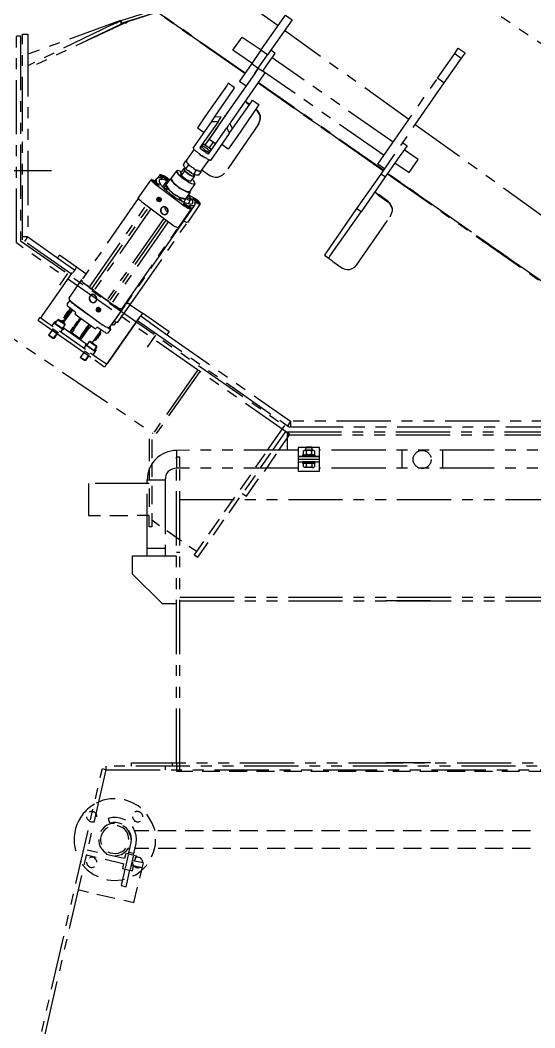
# Model space of a CAD drawing. Header units: inches. Extents: x 0 to 1408, y 0 to 1088.
# Drawn here: x 793.5 to 825.1, y 834.5 to 896.3 of the extents above; entities that cross this region are included whole.
import ezdxf

# ---------------------------------------------------------------- set-up
doc = ezdxf.new("R2010")
doc.units = ezdxf.units.IN
doc.header["$LTSCALE"] = 32
doc.header["$MEASUREMENT"] = 0
doc.linetypes.add('PHANTOM2', pattern=[1.25, 0.625, -0.125, 0.125, -0.125, 0.125, -0.125])
doc.layers.add('Layout-AM_11', color=92, linetype='PHANTOM2', lineweight=25)

# ---------------------------------------------------------------- blocks, each defined once
blk = doc.blocks.new('A$Cdb8327fd')
at = {"layer": 'Layout-AM_11', "ltscale": 0.25}
for points in [[(43.05, 96.665), (43.248, 96.962), (43.842, 97.854), (42.95, 98.713), (6.028, 123.548), (5.863, 123.647), (5.698, 123.68), (5.5, 123.68), (5.301, 123.614), (5.17, 123.515), (5.037, 123.35)], [(6.623, 108.488), (-0.742, 113.772)], [(-4.837, 109.644), (-7.777, 108.752), (-7.842, 108.984), (-4.804, 109.942), (-4.705, 109.677)], [(-5.3, 109.512), (-7.314, 108.851), (-4.54, 109.743), (-4.441, 109.743), (3.584, 104.129), (-4.441, 109.743)], [(3.551, 104.096), (-4.54, 109.743)], [(5.037, 106.243), (7.316, 109.479), (7.911, 109.05), (5.665, 105.813), (5.037, 106.243), (4.212, 105.021), (3.089, 103.402), (3.684, 102.973), (1.735, 100.166), (-0.115, 97.524)], [(-7.809, 108.72), (-7.777, 108.752), (-7.875, 108.984), (-16.429, 105.879)], [(-7.479, 108.785), (-16.429, 104.558)], [(-8.635, 108.62), (-16.429, 104.822)], [(-11.013, 107.134), (-7.809, 108.687)], [(-10.385, 107.432), (-7.479, 108.785), (-7.446, 108.785)], [(-7.842, 108.951), (-7.875, 108.951), (-7.908, 108.951), (-7.908, 108.918), (-8.107, 108.818), (-8.272, 108.752), (-8.47, 108.687), (-8.635, 108.587)], [(-7.908, 108.951), (-7.842, 108.72), (-7.842, 108.752)], [(-7.777, 108.72), (-7.744, 108.72), (-7.744, 108.752)], [(-7.777, 108.752), (-7.777, 108.752)], [(-12.4, 85.635), (-16.924, 88.805), (-16.924, 107.002), (-16.924, 107.729), (-16.429, 107.729), (-16.429, 107.002), (-16.429, 89.069), (-16.924, 89.069)], [(18.677, 99.869), (7.217, 108.059)], [(6.689, 69.452), (7.712, 70.872), (-17.486, 88.508), (-17.486, 107.564), (-17.09, 107.564), (-17.09, 88.706), (7.217, 71.698), (5.632, 69.452)], [(4.212, 105.054), (2.462, 106.243), (3.32, 107.465), (5.07, 106.276)], [(4.212, 105.021), (4.806, 104.591), (4.476, 104.096), (4.806, 104.591), (5.665, 105.813)], [(16.398, 96.566), (5.235, 104.327), (5.665, 104.955), (6.359, 105.946), (5.962, 106.243)], [(22.904, 105.946), (23.234, 106.441), (23.862, 106.011), (23.499, 105.516)], [(17.224, 97.788), (6.094, 105.549)], [(4.476, 104.096), (1.041, 99.175), (0.282, 98.053), (0.876, 97.656)], [(4.806, 104.591), (5.434, 104.195), (5.07, 103.666), (2.065, 99.34), (1.9, 99.109), (1.966, 98.977), (2.032, 98.845), (2.098, 98.713), (2.131, 98.581), (2.395, 98.977), (4.179, 101.487), (4.278, 101.652), (4.873, 101.223), (4.773, 101.091), (2.792, 98.217), (2.032, 97.128), (1.438, 97.557)], [(2.131, 98.581), (0.414, 96.104), (0.381, 96.104), (0.348, 96.137), (0.282, 96.137), (0.249, 96.17), (0.183, 96.203), (0.117, 96.236), (0.051, 96.269), (0.018, 96.302), (-0.048, 96.335), (-0.082, 96.335), (-0.148, 96.368), (-0.181, 96.401), (-0.246, 96.434), (-0.279, 96.467), (-0.379, 96.533), (-0.478, 96.566), (-0.544, 96.632), (-0.643, 96.698), (-0.676, 96.731), (-0.709, 96.764), (-0.742, 96.797), (-0.808, 96.831), (-0.841, 96.863), (-0.907, 96.929), (-0.94, 96.962), (-0.973, 96.995), (-1.039, 97.062), (-1.105, 97.095), (-1.138, 97.128), (-1.138, 97.161), (-1.171, 97.194), (-1.204, 97.227), (0.513, 99.703), (0.777, 100.1), (2.527, 102.643), (2.626, 102.775), (2.032, 103.204), (1.933, 103.039), (-0.048, 100.199), (-0.808, 99.109), (-0.181, 98.68)], [(16.299, 95.146), (4.773, 103.238)], [(16.332, 95.212), (4.806, 103.271), (16.332, 95.179)], [(21.914, 103.238), (16.993, 96.17), (16.101, 94.849), (13.855, 91.679), (11.015, 87.55), (10.916, 87.385), (11.312, 87.121), (11.312, 87.088), (11.345, 87.088), (11.378, 87.055), (11.378, 87.022), (11.411, 87.022), (11.444, 86.989), (11.477, 86.956), (11.51, 86.923), (11.544, 86.923), (11.577, 86.89), (11.61, 86.857), (11.675, 86.791), (12.501, 86.229), (12.732, 86.13), (12.997, 86.064), (13.227, 86.064), (13.459, 86.163), (13.69, 86.295), (13.855, 86.46), (16.96, 90.919), (16.993, 90.985), (17.092, 91.216), (17.157, 91.48), (17.157, 91.712), (17.059, 91.943), (16.926, 92.174), (16.762, 92.339), (15.936, 92.933), (15.903, 92.868), (16.729, 92.306), (16.893, 92.141), (17.026, 91.91), (17.124, 91.679), (17.124, 91.447), (17.059, 91.183), (16.96, 90.952)], [(16.431, 95.345), (15.804, 95.773), (16.101, 96.17), (21.319, 103.666)], [(3.584, 101.52), (3.617, 101.487), (3.684, 101.454), (3.717, 101.421), (3.782, 101.355)], [(3.617, 101.586), (3.717, 101.487), (3.815, 101.421)], [(4.014, 101.289), (3.815, 101.421), (3.782, 101.355), (3.981, 101.223)], [(1.735, 100.166), (1.735, 100.199)], [(4.806, 99.439), (4.906, 99.671), (4.971, 99.935), (4.971, 100.166), (4.873, 100.397), (4.74, 100.628), (4.575, 100.794)], [(4.839, 99.472), (4.939, 99.703), (5.004, 99.968), (5.004, 100.199), (4.906, 100.43), (4.773, 100.661), (4.608, 100.826)], [(1.107, 99.671), (-0.577, 97.293), (-0.544, 97.227), (0.183, 96.698), (0.249, 96.731), (1.9, 99.109)], [(0.513, 99.703), (0.943, 99.703), (1.107, 99.671), (1.305, 99.968), (1.305, 100.001), (1.338, 100.001), (1.338, 100.034), (1.371, 100.1), (0.81, 100.133)], [(1.338, 100.034), (1.305, 99.968)], [(4.873, 99.472), (4.839, 99.439), (1.735, 94.948)], [(2.131, 99.472), (2.131, 99.439), (2.098, 99.406)], [(2.429, 99.01), (2.197, 99.539)], [(19.271, 99.406), (35.388, 87.847), (36.412, 87.154), (36.478, 87.253), (36.577, 87.385)], [(-0.279, 97.623), (-0.412, 97.425), (-0.445, 97.425), (-0.445, 97.392), (-0.544, 97.227)], [(-0.412, 97.392), (-0.379, 97.326), (-0.312, 97.26), (-0.214, 97.161), (-0.115, 97.095), (0.018, 96.995), (0.117, 96.929), (0.216, 96.896), (0.282, 96.896), (0.315, 96.896), (0.315, 96.929), (0.282, 96.995), (0.216, 97.062), (0.117, 97.161), (0.018, 97.227), (-0.115, 97.326), (-0.214, 97.392), (-0.312, 97.425), (-0.379, 97.425)], [(0.513, 97.128), (0.447, 97.128), (-0.279, 97.623), (-0.279, 97.689)], [(0.282, 97.227), (0.678, 97.788)], [(18.082, 97.755), (18.512, 97.458), (17.785, 96.434), (16.497, 94.585), (16.101, 94.849)], [(-1.105, 97.128), (-1.799, 96.137), (-1.799, 95.972), (-1.766, 95.939), (-1.766, 95.906), (-1.733, 95.873), (-1.7, 95.84), (-1.667, 95.806), (-1.667, 95.773), (-1.634, 95.773), (-1.601, 95.708), (-1.534, 95.675), (-1.501, 95.609), (-1.436, 95.576), (-1.37, 95.542), (-1.303, 95.476), (-1.237, 95.443), (-1.204, 95.41), (-1.138, 95.345), (-1.072, 95.311), (-1.006, 95.278), (-0.94, 95.245), (-0.874, 95.212), (-0.808, 95.179), (-0.775, 95.179), (-0.742, 95.146), (-0.643, 95.146), (-0.61, 95.113), (-0.478, 95.113), (-0.478, 95.146), (-0.445, 95.146), (-0.412, 95.179), (0.282, 96.17)], [(-0.676, 96.731), (-0.676, 96.764)], [(-0.643, 96.731), (-0.544, 96.632), (-0.445, 96.566), (-0.346, 96.5), (-0.246, 96.434), (-0.246, 96.467)], [(0.183, 96.698), (0.315, 96.896)], [(0.315, 96.929), (0.447, 97.128)], [(17.389, 95.873), (18.71, 94.981), (19.536, 96.203), (18.248, 97.095)], [(-1.865, 95.311), (-1.865, 95.345), (-1.898, 95.377), (-1.931, 95.41), (-1.964, 95.443), (-1.997, 95.509), (-2.03, 95.542), (-2.03, 95.576), (-2.063, 95.609), (-2.063, 95.642), (-2.096, 95.675), (-2.096, 95.708), (-1.865, 96.071), (-1.799, 96.071)], [(-1.799, 95.972), (-1.832, 96.038), (-1.865, 96.071)], [(-1.337, 94.254), (-1.072, 94.618), (-1.072, 94.651), (-1.138, 94.816), (-1.204, 94.849), (-1.27, 94.882), (-1.303, 94.915), (-1.337, 94.948), (-1.403, 94.981), (-1.436, 94.981), (-1.534, 95.047), (-1.601, 95.113), (-1.634, 95.146), (-1.7, 95.179), (-1.733, 95.212), (-1.766, 95.245), (-1.799, 95.278), (-1.865, 95.311), (-1.634, 95.675), (-1.634, 95.74), (-1.667, 95.773), (-1.667, 95.806)], [(-1.37, 95.509), (-1.403, 95.542), (-1.469, 95.576), (-1.501, 95.609), (-1.534, 95.609), (-1.568, 95.642), (-1.634, 95.675)], [(-14.231, 95.146), (-72.831, 95.146)], [(-4.573, 94.188), (-4.54, 94.188), (-4.573, 94.32), (-4.573, 94.42), (-4.507, 94.486), (-4.408, 94.519), (-4.242, 94.519), (-4.045, 94.486), (-4.242, 94.783), (-4.276, 94.783), (-4.441, 94.519)], [(-4.242, 94.783), (-4.209, 94.816), (-4.177, 94.816), (-4.111, 94.783), (-4.012, 94.75), (-3.912, 94.717), (-3.814, 94.651), (-3.714, 94.552)], [(-4.078, 94.684), (-4.111, 94.684), (-4.045, 94.717)], [(-2.723, 95.146), (-3.219, 94.486)], [(-2.625, 95.179), (-2.658, 95.179), (-2.691, 95.146), (-2.723, 95.08), (-2.658, 94.948), (-2.559, 94.816), (-2.393, 94.684), (-2.195, 94.519), (-1.997, 94.354), (-1.766, 94.221), (-1.568, 94.089), (-1.37, 93.99), (-1.204, 93.957), (-1.072, 93.924), (-1.039, 93.957), (-1.006, 94.023), (-1.006, 94.056)], [(-2.228, 95.047), (-2.426, 95.113), (-2.559, 95.146), (-2.658, 95.146), (-2.691, 95.08), (-2.658, 94.981), (-2.559, 94.849), (-2.393, 94.684), (-2.228, 94.519), (-1.997, 94.354), (-1.766, 94.221), (-1.534, 94.089), (-1.337, 93.99), (-1.204, 93.957), (-1.072, 93.957), (-1.039, 94.023), (-1.072, 94.089), (-1.138, 94.221), (-1.27, 94.354)], [(-2.228, 94.75), (-1.964, 95.146), (-2.03, 95.377), (-2.063, 95.377), (-2.327, 94.981), (-2.36, 94.915)], [(-2.36, 94.882), (-2.36, 94.849), (-2.294, 94.75), (-2.228, 94.651), (-2.096, 94.552), (-1.931, 94.453), (-1.799, 94.354), (-1.634, 94.254), (-1.501, 94.221), (-1.436, 94.188), (-1.37, 94.221), (-1.303, 94.254)], [(-2.294, 94.981), (-2.327, 94.948), (-2.327, 94.915), (-2.294, 94.849), (-2.228, 94.75), (-2.327, 94.981)], [(-1.898, 95.345), (-1.997, 95.377), (-2.03, 95.377), (-1.997, 95.377)], [(-2.03, 95.345), (-2.03, 95.345)], [(-1.964, 95.179), (-1.865, 95.08), (-1.733, 94.981), (-1.601, 94.882), (-1.469, 94.783), (-1.337, 94.717), (-1.237, 94.684), (-1.138, 94.651), (-1.105, 94.651)], [(-1.964, 95.113), (-1.865, 95.047), (-1.733, 94.948), (-1.601, 94.849), (-1.469, 94.75), (-1.337, 94.684), (-1.237, 94.651), (-1.138, 94.618), (-1.105, 94.618)], [(-1.865, 95.345), (-1.898, 95.278), (-1.898, 95.311)], [(-1.667, 95.179), (-1.667, 95.212)], [(-1.634, 95.179), (-1.568, 95.146), (-1.501, 95.08), (-1.403, 95.014), (-1.337, 94.981)], [(-1.37, 94.948), (-1.37, 94.981)], [(-1.138, 94.816), (-1.171, 94.783)], [(-0.544, 95.113), (-0.511, 95.113), (-0.478, 95.08), (-0.445, 95.08), (-0.709, 94.75), (-0.94, 94.75), (-1.006, 94.783), (-1.039, 94.783), (-1.105, 94.816), (-1.138, 94.816), (-0.907, 95.179), (-0.94, 95.212), (-0.973, 95.212), (-1.006, 95.245), (-1.039, 95.278), (-1.105, 95.311), (-1.138, 95.377)], [(-0.742, 95.179), (-0.907, 95.179)], [(-0.478, 95.146), (-0.478, 95.113), (-0.445, 95.08)], [(-0.379, 95.212), (0.348, 94.717), (0.579, 94.618), (0.843, 94.552), (1.074, 94.552), (1.305, 94.651), (1.537, 94.783), (1.702, 94.948)], [(16.696, 94.882), (32.614, 83.719), (32.647, 83.752), (16.729, 94.915), (32.68, 83.752), (32.713, 83.752), (32.746, 83.719), (44.338, 75.562)], [(-6.257, 92.636), (-5.068, 94.32), (-5.002, 94.354), (-5.035, 94.354)], [(-5.035, 94.32), (-5.035, 94.254), (-5.002, 94.188), (-4.936, 94.122), (-4.837, 94.056), (-4.738, 93.99)], [(-4.969, 94.354), (-4.573, 94.155)], [(-4.87, 94.221), (-4.936, 94.188), (-4.969, 94.188)], [(-4.507, 93.891), (-4.54, 93.924), (-4.573, 93.957), (-4.639, 94.023), (-4.738, 94.056), (-4.804, 94.089), (-4.837, 94.089)], [(-1.931, 91.843), (-4.771, 93.957)], [(-4.705, 94.221), (-4.573, 94.453)], [(-4.375, 93.858), (-4.375, 93.792)], [(-4.375, 93.792), (-4.375, 93.792)], [(-3.483, 94.155), (-3.747, 94.287), (-3.945, 94.354), (-4.276, 94.354), (-4.342, 94.287), (-4.342, 94.188), (-4.309, 94.056), (-4.209, 93.891), (-4.045, 93.726), (-3.846, 93.495), (-3.615, 93.297), (-3.351, 93.065), (-3.054, 92.868), (-2.756, 92.636), (-2.459, 92.471), (-2.162, 92.339), (-1.898, 92.207), (-1.667, 92.141), (-1.469, 92.108), (-1.337, 92.108), (-1.237, 92.141), (-1.237, 92.372), (-1.337, 92.537), (-1.469, 92.702), (-1.667, 92.9)], [(-4.111, 93.726), (-3.681, 93.528), (-3.681, 93.561)], [(-4.078, 93.693), (-3.681, 93.528), (-3.681, 93.495), (-3.648, 93.495), (-3.648, 93.396), (-3.681, 93.396), (-3.681, 93.363), (-3.846, 93.429)], [(-4.045, 94.486), (-4.012, 94.486), (-4.045, 94.486)], [(-3.582, 94.122), (-3.549, 94.089), (-3.549, 94.122), (-3.615, 94.122), (-3.615, 94.155), (-3.648, 94.155), (-3.648, 94.122), (-3.714, 94.122), (-3.714, 94.089), (-3.747, 94.089), (-3.879, 93.891), (-4.012, 93.693)], [(-3.648, 94.387), (-3.681, 94.42), (-3.714, 94.453), (-3.781, 94.519), (-3.879, 94.552), (-3.945, 94.585), (-3.978, 94.585)], [(-3.285, 94.453), (-3.714, 93.858), (-3.912, 93.627)], [(-3.747, 94.089), (-3.648, 93.957)], [(-3.648, 93.891), (-3.714, 93.858), (-3.714, 93.792), (-3.648, 93.66), (-3.549, 93.528), (-3.384, 93.363), (-3.153, 93.198), (-2.955, 92.999), (-2.691, 92.868), (-2.459, 92.735), (-2.261, 92.636), (-2.096, 92.57), (-1.865, 92.57), (-1.865, 92.636)], [(-3.681, 94.585), (-3.516, 94.486)], [(-3.516, 94.42), (-3.549, 94.453)], [(-3.549, 94.354), (-3.516, 94.287)], [(-3.516, 94.287), (-3.516, 94.287)], [(-3.483, 94.453), (-3.384, 94.32)], [(-3.186, 94.486), (-3.252, 94.453), (-3.252, 94.354), (-3.219, 94.254), (-3.087, 94.122), (-2.955, 93.957), (-2.723, 93.792), (-2.525, 93.594), (-2.261, 93.462), (-2.03, 93.33), (-1.832, 93.231), (-1.667, 93.165), (-1.534, 93.165), (-1.469, 93.198), (-1.469, 93.297)], [(-3.186, 94.519), (-3.219, 94.519)], [(-3.186, 94.453), (-3.219, 94.387), (-3.153, 94.287), (-3.054, 94.122), (-2.889, 93.957), (-2.691, 93.792), (-2.492, 93.627), (-2.261, 93.495), (-2.03, 93.363), (-1.832, 93.264), (-1.634, 93.231), (-1.534, 93.231), (-1.469, 93.264), (-1.006, 93.957)], [(-1.37, 94.254), (-1.337, 94.287)], [(16.497, 94.585), (14.285, 91.381)], [(-3.648, 93.363), (-3.681, 93.33), (-3.681, 93.297)], [(-1.469, 93.198), (-1.898, 92.57)], [(-1.006, 92.57), (-1.039, 92.603), (-1.436, 92.801), (-1.469, 92.834), (-1.501, 92.868), (-1.568, 92.9), (-1.634, 92.966)], [(-1.436, 93.297), (-1.436, 93.264)], [(15.54, 93.231), (15.606, 93.198), (15.638, 93.165), (15.705, 93.098), (15.738, 93.065), (15.837, 92.999), (15.936, 92.933)], [(-6.257, 92.603), (-11.475, 85.073)], [(-10.782, 84.413), (-5.531, 91.943)], [(-6.224, 92.636), (-6.224, 92.537), (-6.158, 92.504), (-6.092, 92.438), (-6.026, 92.372), (-5.927, 92.306)], [(-3.087, 90.159), (-5.927, 92.273)], [(-4.242, 92.372), (-4.342, 92.339), (-4.441, 92.372), (-4.507, 92.438), (-4.54, 92.537), (-4.507, 92.636), (-4.441, 92.702), (-4.408, 92.702), (-4.375, 92.735), (-4.342, 92.735)], [(-4.309, 92.438), (-4.375, 92.438), (-4.441, 92.471), (-4.441, 92.57), (-4.408, 92.603), (-4.408, 92.57), (-4.408, 92.603), (-4.375, 92.603), (-4.242, 92.504)], [(-4.408, 92.57), (-4.408, 92.504), (-4.375, 92.471), (-4.309, 92.471)], [(-4.276, 92.504), (-4.276, 92.57), (-4.309, 92.603), (-4.375, 92.603)], [(-4.242, 92.339), (-4.209, 92.372), (-4.177, 92.405), (-4.177, 92.438)], [(-3.781, 91.843), (-3.814, 91.81), (-3.814, 91.679), (-3.781, 91.646), (-3.781, 91.579), (-3.747, 91.579), (-3.747, 91.546), (-3.714, 91.513), (-3.681, 91.48), (-3.648, 91.48), (-3.648, 91.447), (-3.615, 91.447), (-3.582, 91.414), (-3.483, 91.414)], [(-2.559, 92.504), (-2.559, 92.537)], [(-2.393, 92.57), (-2.492, 92.57), (-2.525, 92.537), (-2.459, 92.438)], [(-2.162, 92.273), (-2.36, 92.537), (-2.36, 92.57), (-2.393, 92.57), (-2.162, 92.306)], [(-2.195, 90.291), (-1.039, 91.976)], [(-2.096, 92.075), (-2.129, 92.075)], [(-2.03, 92.108), (-2.096, 92.108)], [(-2.063, 92.24), (-1.865, 92.57), (-1.469, 92.405), (-1.469, 92.438), (-1.436, 92.438), (-1.436, 92.537), (-1.799, 92.702), (-1.469, 92.57), (-1.436, 92.537)], [(-0.544, 92.108), (-1.7, 90.424), (-1.766, 90.39), (-1.799, 90.39), (-2.063, 90.523)], [(-1.667, 91.777), (-1.7, 91.81), (-1.733, 91.843), (-1.799, 91.91), (-1.898, 91.943), (-1.964, 91.976), (-1.997, 91.976)], [(-1.898, 91.876), (-1.799, 91.777), (-1.7, 91.712), (-1.601, 91.679), (-1.501, 91.646), (-1.436, 91.612), (-1.403, 91.612)], [(-1.667, 92.108), (-1.568, 92.24), (-1.469, 92.405)], [(-1.534, 91.943), (-1.568, 91.943), (-1.534, 91.943)], [(-1.568, 91.943), (-1.337, 91.646), (-1.37, 91.646)], [(-1.534, 91.976), (-1.337, 91.943), (-1.171, 91.943), (-1.072, 91.976), (-1.006, 92.042), (-1.006, 92.141), (-1.039, 92.273)], [(-1.204, 92.603), (-1.27, 92.603)], [(-1.237, 92.57), (-1.27, 92.57)], [(-0.808, 92.273), (-0.841, 92.306), (-0.874, 92.339), (-0.94, 92.405), (-1.039, 92.438), (-1.105, 92.471), (-1.138, 92.471)], [(-1.072, 92.273), (-1.039, 92.273), (-0.61, 92.075), (-0.577, 92.075), (-0.544, 92.108), (-0.544, 92.174), (-0.577, 92.24), (-0.643, 92.306), (-0.742, 92.372), (-0.841, 92.438)], [(-0.973, 92.603), (-0.841, 92.471)], [(-0.676, 92.24), (-0.676, 92.174)], [(-0.676, 92.174), (-0.676, 92.174)], [(-10.551, 84.281), (-10.551, 84.314), (-10.551, 84.281), (-10.551, 84.248), (-5.3, 91.777)], [(-5.101, 91.646), (-10.352, 84.116)], [(-7.809, 82.398), (-2.559, 89.928), (-2.525, 89.961), (-1.337, 91.646), (-1.37, 91.612)], [(-1.534, 91.745), (-1.501, 91.679)], [(-1.534, 91.679), (-1.534, 91.679)], [(11.312, 87.121), (11.411, 87.286), (14.285, 91.381), (13.855, 91.679)], [(-3.912, 90.754), (-9.163, 83.224), (-9.163, 83.257), (-9.163, 83.29)], [(-3.714, 90.622), (-8.965, 83.092)], [(-3.483, 90.457), (-8.734, 82.927)], [(-8.14, 81.209), (-6.95, 82.894), (-1.733, 90.39)], [(-2.261, 90.258), (-7.479, 82.761), (-7.545, 82.728), (-7.611, 82.696), (-7.545, 82.696), (-7.479, 82.728), (-7.446, 82.795), (-7.446, 82.828)], [(-3.087, 90.192), (-2.987, 90.093), (-2.889, 90.027), (-2.79, 89.994), (-2.691, 89.961), (-2.625, 89.928), (-2.592, 89.928)], [(-2.327, 90.225), (-2.261, 90.258), (-2.228, 90.291)], [(-1.733, 90.424), (-1.733, 90.424)], [(-16.693, 88.64), (-16.429, 89.069), (-13.556, 87.055), (-12.928, 86.593), (-12.136, 86.031)], [(-16.462, 89.069), (-16.462, 89.036), (-16.429, 89.036)], [(-2.492, 89.961), (-2.492, 89.961)], [(-11.079, 85.668), (-11.938, 86.295), (-12.763, 86.857), (-13.523, 87.385), (-13.721, 87.154)], [(11.213, 87.187), (11.213, 87.154), (11.279, 87.154), (11.279, 87.121), (11.312, 87.088), (11.345, 87.088), (11.378, 87.055)], [(-11.938, 86.262), (-11.971, 86.229), (-12.004, 86.196), (-12.037, 86.13), (-12.103, 86.031), (-12.169, 85.932), (-12.268, 85.8)], [(-15.24, 81.606), (-15.207, 81.639), (-15.174, 81.672), (-15.141, 81.738), (-15.075, 81.837), (-12.301, 85.8)], [(-12.763, 85.701), (-13.523, 84.611)], [(-12.664, 83.389), (-11.475, 85.073), (-11.475, 85.04), (-11.442, 84.974), (-11.376, 84.908), (-11.31, 84.809), (-11.178, 84.743), (-11.079, 84.644), (-11.079, 84.677)], [(-11.475, 85.106), (-11.475, 85.139)], [(-11.442, 85.073), (-11.442, 85.007), (-11.409, 84.941), (-11.343, 84.875), (-11.244, 84.809), (-11.145, 84.743)], [(-8.338, 82.63), (-11.178, 84.71)], [(-11.079, 84.644), (-10.947, 84.611), (-10.947, 84.644)], [(-10.947, 84.611), (-10.914, 84.578), (-10.881, 84.545), (-10.782, 84.413), (-10.584, 84.281)], [(-10.319, 84.149), (-10.518, 84.281), (-10.518, 84.314)], [(-9.197, 83.29), (-9.197, 83.257), (-10.319, 84.083), (-10.319, 84.116)], [(-10.22, 83.719), (-10.22, 83.653), (-10.187, 83.554), (-10.121, 83.488), (-10.055, 83.422)], [(-12.565, 83.224), (-12.829, 82.861)], [(-12.796, 82.861), (-12.796, 82.761), (-12.73, 82.696), (-12.664, 82.63), (-12.565, 82.564), (-12.466, 82.497)], [(-12.631, 83.389), (-12.631, 83.29), (-12.565, 83.257), (-12.499, 83.191), (-12.433, 83.125), (-12.334, 83.059)], [(-12.532, 83.191), (-12.466, 83.125), (-12.4, 83.026), (-12.301, 82.96), (-12.202, 82.894)], [(-9.527, 80.912), (-12.367, 83.026)], [(-12.202, 82.861), (-10.848, 81.903)], [(-9.89, 82.564), (-9.989, 82.564), (-10.022, 82.531), (-10.088, 82.464), (-10.121, 82.365), (-10.088, 82.266), (-10.022, 82.2), (-9.923, 82.167), (-9.824, 82.2), (-9.791, 82.2), (-9.758, 82.233), (-9.725, 82.233), (-9.725, 82.266)], [(-8.932, 83.125), (-9.13, 83.257), (-9.13, 83.29)], [(-8.965, 83.059), (-8.734, 82.927), (-8.569, 82.828), (-8.536, 82.795)], [(-8.932, 83.059), (-8.932, 83.092)], [(-8.536, 80.945), (-8.602, 80.945), (-8.668, 80.978), (-8.734, 81.011), (-8.668, 81.044), (-8.635, 81.077), (-7.446, 82.761)], [(-8.47, 82.761), (-8.437, 82.696), (-8.437, 82.728)], [(-8.305, 82.663), (-8.206, 82.564), (-8.107, 82.497), (-8.008, 82.464), (-7.908, 82.431), (-7.842, 82.398), (-7.809, 82.398), (-7.842, 82.398), (-7.908, 82.431), (-8.041, 82.464), (-8.14, 82.531), (-8.272, 82.63), (-8.404, 82.728)], [(-7.05, 82.861), (-7.314, 82.992), (-7.215, 82.927), (-7.182, 82.96), (-7.182, 82.992)], [(-7.248, 82.96), (-7.248, 82.992)], [(-7.182, 82.96), (-7.017, 82.861)], [(-7.017, 82.927), (-7.017, 82.894), (-6.984, 82.894), (-6.984, 82.927)], [(-6.95, 82.861), (-7.017, 82.861), (-6.984, 82.861)], [(-6.984, 82.828), (-5.861, 82.035), (-6.026, 81.804), (-4.408, 80.648), (-3.781, 80.186), (7.778, 72.094), (7.514, 71.698)], [(-21.515, 82.233), (-4.87, 70.972)], [(-14.084, 80.78), (-14.547, 81.11), (-15.306, 81.639), (-15.504, 81.408), (-14.712, 80.846), (-10.253, 77.742), (-9.428, 77.147), (-9.362, 77.114)], [(-13.193, 81.176), (-13.127, 81.242), (-13.093, 81.309), (-12.334, 82.365)], [(-12.334, 82.332), (-12.367, 82.266), (-12.433, 82.167), (-12.499, 82.068), (-12.598, 81.969), (-13.16, 81.176)], [(-13.127, 81.705), (-13.093, 81.606), (-12.994, 81.539)], [(-12.763, 82.2), (-12.796, 82.134), (-12.862, 82.068), (-12.928, 81.969), (-12.994, 81.87), (-13.06, 81.804), (-13.093, 81.738)], [(-13.06, 81.408), (-13.027, 81.408), (-13.027, 81.441), (-12.532, 82.497)], [(-12.664, 82.233), (-12.664, 82.2), (-12.73, 82.134), (-12.796, 82.035), (-12.862, 81.936), (-12.928, 81.837), (-12.994, 81.738), (-13.06, 81.672), (-13.06, 81.639)], [(-12.499, 82.497), (-12.499, 82.464), (-12.994, 81.408)], [(-12.598, 82.233), (-12.499, 82.464), (-12.763, 81.936), (-12.829, 81.804), (-12.895, 81.705), (-12.928, 81.606), (-12.961, 81.539), (-12.994, 81.474), (-12.994, 81.506), (-12.961, 81.539), (-12.928, 81.606), (-12.895, 81.573), (-12.895, 81.606), (-12.829, 81.705), (-12.73, 81.804), (-12.664, 81.936), (-12.598, 82.035), (-12.532, 82.101), (-12.532, 82.134), (-12.565, 82.068), (-12.598, 82.035), (-12.631, 82.002), (-12.664, 81.936), (-12.73, 81.837), (-12.796, 81.738), (-12.829, 81.672), (-12.862, 81.639), (-12.895, 81.606), (-12.961, 81.474)], [(-12.763, 82.233), (-12.631, 82.266), (-12.631, 82.233)], [(-12.532, 82.167), (-12.598, 82.233), (-12.466, 82.464), (-12.103, 82.2), (-12.07, 82.167), (-12.037, 82.101), (-12.037, 82.035), (-12.07, 81.969), (-12.07, 82.002)], [(-12.565, 82.068), (-12.565, 82.101)], [(-12.466, 82.464), (-12.466, 82.464)], [(-12.466, 82.464), (-12.466, 82.464)], [(-12.466, 82.464), (-12.466, 82.464)], [(-12.466, 82.464), (-12.466, 82.464)], [(-12.301, 82.365), (-12.466, 82.134)], [(-12.07, 81.969), (-10.187, 80.615)], [(-9.824, 82.299), (-9.824, 82.332), (-9.956, 82.431), (-9.989, 82.398), (-9.989, 82.299), (-9.923, 82.266), (-9.857, 82.266)], [(-9.989, 82.398), (-9.956, 82.431), (-9.989, 82.431)], [(-9.956, 82.398), (-9.956, 82.332), (-9.923, 82.299), (-9.857, 82.299)], [(-9.824, 82.332), (-9.824, 82.398), (-9.857, 82.431), (-9.923, 82.431)], [(-7.809, 82.365), (-7.744, 82.398), (-8.932, 80.714), (-8.965, 80.681)], [(-7.744, 82.431), (-7.777, 82.431), (-7.777, 82.464)], [(-5.894, 82.002), (-5.927, 81.969), (-5.96, 81.936), (-5.993, 81.87), (-6.059, 81.771), (-6.125, 81.672), (-6.224, 81.539), (-6.158, 81.639), (-6.125, 81.705), (-6.092, 81.738), (-6.059, 81.771)], [(-3.582, 80.053), (-3.417, 80.318), (-4.242, 80.912), (-5.861, 82.035)], [(-13.853, 81.176), (-13.919, 81.209), (-13.952, 81.209), (-13.952, 81.242), (-14.018, 81.143), (-14.216, 80.879)], [(-14.018, 81.143), (-13.193, 80.582)], [(-13.259, 80.648), (-13.919, 81.11), (-13.655, 81.441)], [(-13.919, 81.242), (-13.919, 81.275), (-13.886, 81.309), (-13.787, 81.242)], [(-13.919, 81.077), (-13.919, 81.11)], [(-13.325, 81.309), (-13.292, 81.309), (-13.259, 81.342), (-13.193, 81.342), (-13.093, 81.375), (-13.193, 81.342), (-13.259, 81.342), (-13.292, 81.309), (-13.325, 81.309), (-13.358, 81.309), (-13.358, 81.342), (-13.325, 81.342), (-13.292, 81.375), (-13.226, 81.375), (-13.127, 81.408), (-13.06, 81.441), (-13.06, 81.474)], [(-12.994, 81.011), (-13.259, 80.648), (-13.292, 80.648)], [(-10.947, 79.129), (-11.046, 79.195), (-11.079, 79.228), (-13.06, 80.615), (-13.093, 80.648), (-13.193, 80.714)], [(-13.027, 81.408), (-13.127, 81.375)], [(-13.093, 81.375), (-13.027, 81.375)], [(-12.532, 80.351), (-11.508, 79.657), (-10.749, 80.714)], [(-12.202, 80.78), (-12.169, 80.813), (-12.136, 80.879), (-12.07, 80.978), (-11.971, 81.11), (-11.871, 81.242), (-11.772, 81.375), (-11.674, 81.506), (-11.607, 81.606), (-11.674, 81.506), (-11.772, 81.408), (-12.499, 80.351), (-12.235, 80.747), (-12.202, 80.714), (-12.202, 80.648), (-12.169, 80.615), (-12.169, 80.549)], [(-12.235, 80.483), (-12.037, 80.78), (-11.871, 81.011), (-11.707, 81.275), (-11.541, 81.474), (-11.508, 81.506), (-11.508, 81.539), (-11.541, 81.573)], [(-11.475, 79.987), (-11.541, 79.856), (-11.607, 79.756), (-11.541, 79.888), (-11.409, 80.053), (-11.343, 80.12), (-11.277, 80.251), (-11.178, 80.384), (-11.079, 80.516), (-10.98, 80.681), (-10.848, 80.846), (-10.749, 80.978), (-10.881, 80.813), (-11.013, 80.615), (-11.145, 80.45), (-11.244, 80.284), (-11.343, 80.12), (-11.442, 79.987), (-11.508, 79.888), (-11.541, 79.856), (-11.574, 79.823), (-11.541, 79.856), (-11.475, 79.921), (-11.409, 80.053), (-11.475, 79.921), (-11.541, 79.856), (-11.574, 79.823), (-11.541, 79.856), (-11.508, 79.888), (-11.442, 79.987), (-11.376, 80.12), (-11.244, 80.284), (-11.145, 80.45), (-11.013, 80.615), (-10.881, 80.813), (-10.749, 80.978)], [(-11.508, 79.987), (-11.31, 80.284), (-11.145, 80.516), (-10.98, 80.78), (-10.815, 80.978), (-10.782, 80.978), (-10.782, 81.011), (-10.716, 81.011)], [(-10.617, 80.879), (-10.683, 80.78), (-10.782, 80.681)], [(-9.56, 80.417), (-9.923, 80.681), (-9.989, 80.714), (-10.055, 80.714), (-10.121, 80.681), (-10.154, 80.648), (-10.187, 80.615), (-10.154, 80.681)], [(-9.494, 80.978), (-9.395, 80.879), (-9.296, 80.813), (-9.197, 80.78), (-9.097, 80.747), (-9.031, 80.714), (-8.998, 80.714)], [(-9.064, 80.714), (-8.932, 80.648), (-8.866, 80.615), (-8.8, 80.615), (-8.8, 80.714), (-8.899, 80.78)], [(-8.998, 77.576), (-6.224, 81.539), (-8.998, 77.576)], [(-8.932, 80.714), (-8.932, 80.714)], [(-8.305, 81.209), (-8.503, 80.945)], [(-8.172, 81.176), (-8.206, 81.176), (-8.47, 81.275)], [(-8.14, 81.176), (-8.172, 81.143)], [(-8.14, 81.176), (-8.14, 81.176)], [(-6.323, 81.375), (7.614, 71.599), (47.013, 71.599), (47.013, 72.094), (7.778, 72.094), (7.778, 71.599)], [(-14.018, 79.723), (-14.084, 79.756), (-14.481, 80.02), (-14.15, 80.483)], [(-13.721, 80.153), (-14.018, 79.723), (-14.084, 79.723), (-14.117, 79.723), (-14.448, 79.954), (-14.481, 80.02)], [(-14.15, 80.648), (-13.589, 80.251)], [(-13.754, 80.186), (-14.084, 79.756), (-14.117, 79.723)], [(-11.112, 78.7), (-13.523, 80.384)], [(-13.391, 80.284), (-13.193, 80.582), (-13.127, 80.549)], [(-13.16, 80.549), (-13.093, 80.648)], [(-12.532, 80.351), (-12.532, 80.351)], [(-12.499, 80.351), (-12.499, 80.351)], [(-12.202, 80.516), (-12.268, 80.384), (-12.334, 80.284)], [(-11.574, 79.823), (-11.574, 79.856)], [(-11.442, 80.02), (-11.277, 80.02), (-11.211, 80.053)], [(-9.692, 80.219), (-9.725, 80.318), (-9.791, 80.351), (-9.725, 80.417), (-9.692, 80.483), (-9.725, 80.417), (-9.791, 80.318), (-9.857, 80.219), (-9.956, 80.12), (-10.518, 79.327)], [(-9.791, 80.318), (-9.824, 80.318), (-9.857, 80.251), (-9.923, 80.12), (-10.022, 79.987), (-10.121, 79.856), (-10.22, 79.723), (-10.286, 79.624), (-10.319, 79.591)], [(-9.725, 80.284), (-9.758, 80.219), (-9.824, 80.153), (-9.89, 80.053), (-9.989, 79.921), (-10.088, 79.789), (-10.154, 79.69), (-10.22, 79.624), (-10.253, 79.558)], [(-9.56, 80.45), (-9.461, 80.351), (-9.329, 80.318), (-9.263, 80.251), (-9.163, 80.219), (-9.097, 80.219)], [(-8.767, 80.615), (-9.064, 80.219)], [(-4.672, 80.02), (-5.432, 78.931)], [(-3.417, 80.318), (-3.417, 80.351)], [(-11.508, 79.657), (-11.508, 79.657)], [(-11.145, 79.162), (-11.079, 79.096), (-11.277, 78.832)], [(-10.253, 78.501), (-10.253, 78.534), (-11.079, 79.096)], [(-10.121, 79.029), (-10.088, 78.964), (-10.352, 78.601), (-10.98, 79.062), (-10.749, 79.426)], [(-10.98, 79.029), (-10.98, 79.062)], [(-10.187, 78.733), (-10.055, 78.931), (-10.055, 78.997), (-10.121, 79.029), (-10.683, 79.426), (-10.749, 79.426), (-10.088, 78.964), (-10.055, 78.931)], [(-10.518, 79.294), (-10.319, 79.558)], [(-10.352, 79.558), (-10.452, 79.393), (-10.352, 79.558)], [(-10.187, 79.525), (-10.286, 79.525), (-10.352, 79.558), (-10.452, 79.393), (-10.452, 79.426)], [(-11.112, 77.676), (-11.145, 77.709), (-11.574, 77.973), (-11.244, 78.435)], [(-10.815, 78.138), (-11.112, 77.676), (-11.178, 77.676), (-11.211, 77.676), (-11.541, 77.907), (-11.574, 77.973)], [(-11.211, 78.567), (-10.749, 78.27)], [(-10.848, 78.138), (-11.145, 77.709), (-11.211, 77.676)], [(-9.329, 77.114), (-9.296, 77.147), (-9.263, 77.18), (-9.23, 77.246), (-9.163, 77.345), (-9.097, 77.445), (-8.998, 77.576), (-9.064, 77.478), (-9.097, 77.412), (-9.13, 77.379), (-9.163, 77.345), (-9.263, 77.412), (-10.088, 77.973), (-10.649, 78.369)], [(-10.419, 78.204), (-10.22, 78.501), (-10.154, 78.601)], [(-10.187, 78.634), (-10.187, 78.601), (-10.22, 78.634), (-10.286, 78.667)], [(-10.253, 78.765), (-10.121, 78.667), (-10.154, 78.634), (-10.154, 78.601), (-10.154, 78.634), (-10.154, 78.667), (-10.121, 78.7)], [(-0.775, 76.817), (-5.233, 70.476), (-5.233, 68.428)], [(-0.577, 76.685), (-5.002, 70.41), (-5.002, 68.693)], [(7.778, 72.061), (7.778, 72.094)], [(7.316, 71.169), (6.127, 69.452)], [(7.481, 69.452), (7.481, 71.136), (43.875, 71.136), (43.875, 69.452)], [(7.481, 71.136), (46.847, 71.136)], [(7.481, 70.839), (43.875, 70.839)], [(9.198, 69.683), (8.472, 69.683), (8.472, 67.504), (10.453, 67.504), (10.453, 69.683), (9.727, 69.683)], [(9.76, 69.452), (9.76, 69.65), (9.727, 69.717), (9.231, 69.717), (9.166, 69.65), (9.166, 69.452)], [(9.76, 69.65), (9.166, 69.65)], [(-2.723, 69.452), (-2.723, 67.768), (-2.922, 67.735), (-3.12, 67.702), (-3.318, 67.603), (-3.483, 67.471), (-3.615, 67.306), (-3.714, 67.108), (-3.747, 66.909), (-3.781, 66.711)], [(-2.426, 67.9), (-2.426, 68.792), (-2.723, 68.792)], [(-2.723, 40.654), (-2.723, 68.792)], [(5.401, 69.089), (4.542, 67.867)], [(5.929, 69.155), (4.971, 67.801)], [(6.457, 69.089), (5.334, 67.471)], [(10.453, 68.858), (8.472, 68.858), (10.453, 68.858)], [(9.859, 69.452), (9.1, 69.452)], [(9.859, 68.99), (9.1, 68.99)], [(9.694, 69.353), (9.595, 69.386), (9.463, 69.419), (9.331, 69.386), (9.231, 69.353)], [(9.231, 69.089), (9.331, 69.056), (9.463, 69.023), (9.595, 69.056), (9.694, 69.089)], [(36.544, 69.452), (10.453, 69.452)], [(18.016, 69.452), (18.016, 67.768)], [(21.781, 69.452), (21.781, 67.768)], [(-5.233, 67.801), (-5.233, 66.744)], [(-5.002, 68.23), (-5.002, 66.975)], [(8.472, 67.768), (-2.723, 67.768)], [(-2.426, 40.654), (-2.426, 67.801)], [(8.472, 68.594), (10.453, 68.594)], [(8.472, 68.362), (10.453, 68.362)], [(9.991, 68.362), (8.967, 68.362)], [(8.967, 67.9), (8.967, 68.23), (9.991, 68.23), (9.991, 67.9)], [(9.727, 68.23), (9.727, 67.9), (9.595, 67.867), (9.463, 67.834), (9.331, 67.867), (9.198, 67.9), (9.166, 67.834), (9.033, 67.834), (9, 67.9)], [(9.859, 67.834), (9.1, 67.834)], [(9.231, 68.23), (9.231, 67.9)], [(9.76, 67.9), (9.793, 67.834), (9.925, 67.834), (9.958, 67.9)], [(36.544, 67.768), (10.453, 67.768)], [(4.08, 67.173), (3.122, 65.82)], [(3.32, 65.456), (3.717, 65.192), (4.839, 66.811)], [(4.509, 67.108), (3.551, 65.753)], [(-5.233, 66.381), (-10.848, 66.381), (-10.848, 63.409), (-9.725, 63.409)], [(-5.432, 60.404), (-5.432, 66.711), (-3.781, 66.711), (-3.781, 60.404)], [(-5.233, 65.919), (-5.233, 64.234)], [(-5.002, 66.15), (-5.002, 64.465)], [(2.626, 65.126), (1.669, 63.772)], [(3.056, 65.06), (2.098, 63.673)], [(-2.426, 64.895), (54.179, 64.895)], [(-8.866, 63.409), (-7.215, 63.409)], [(-5.002, 63.64), (-5.002, 62.385), (-5.233, 62.385), (-5.233, 63.409), (-6.356, 63.409)], [(1.207, 63.079), (0.216, 61.691)], [(-5.002, 63.012), (-4.309, 62.517)], [(1.603, 63.012), (0.645, 61.626)], [(-3.615, 62.054), (-2.261, 61.097)], [(-5.432, 59.71), (-5.432, 60.404), (-3.781, 60.404), (-3.781, 59.71)], [(-1.568, 60.602), (-0.874, 60.139)], [(-0.246, 61.031), (-1.105, 59.809), (-0.775, 59.578), (0.183, 60.932)], [(-2.723, 55.284), (-4.012, 55.284), (-6.786, 58.026), (-6.786, 59.71), (-2.723, 59.71)], [(-2.723, 60.04), (-2.426, 60.04)], [(-2.426, 55.912), (61.049, 55.912)], [(-2.426, 55.582), (61.049, 55.582)], [(20.659, 55.582), (16.563, 55.582)], [(-18.146, 2.84), (65.243, 2.84), (65.243, 0.33), (-18.741, 0.33), (-9.56, 40.126), (-9.23, 40.027), (-17.618, 3.798)], [(68.512, 36.625), (68.512, 40.357), (-9.23, 40.357), (-9.23, 40.027), (68.809, 40.027), (68.809, 36.361)], [(-6.885, 40.357), (-6.885, 40.654), (65.507, 40.654), (65.507, 40.357)], [(-3.747, 40.027), (-3.747, 40.357)], [(-3.12, 40.654), (-3.12, 40.357)], [(-2.723, 40.654), (-2.723, 39.894), (-1.237, 39.894)], [(-2.426, 39.894), (-2.426, 40.654)], [(-0.379, 39.894), (1.272, 39.894)], [(2.131, 39.894), (3.782, 39.894)], [(4.641, 39.894), (6.292, 39.894)], [(7.151, 39.894), (8.802, 39.894)], [(9.661, 39.894), (11.312, 39.894)], [(12.171, 39.894), (13.822, 39.894)], [(14.681, 39.894), (16.332, 39.894)], [(20.659, 40.654), (16.563, 40.654)], [(17.191, 39.894), (18.842, 39.894)], [(19.701, 39.894), (21.352, 39.894)], [(22.211, 39.894), (23.862, 39.894)], [(24.721, 39.894), (26.372, 39.894)], [(27.23, 39.894), (28.882, 39.894)], [(29.741, 39.894), (31.392, 39.894)], [(-8.371, 37.352), (-8.833, 37.352), (-9.494, 37.22), (-10.121, 36.956)], [(-6.059, 36.526), (-6.257, 36.691), (-6.852, 37.022), (-7.479, 37.253), (-7.545, 37.253)], [(-11.013, 35.7), (-11.013, 35.667), (-10.98, 35.568), (-10.947, 35.502), (-10.914, 35.436), (-10.848, 35.37), (-10.749, 35.304), (-10.683, 35.271), (-10.584, 35.238), (-10.419, 35.238), (-10.319, 35.271), (-10.286, 35.304)], [(-7.413, 35.37), (-7.545, 35.436), (-7.908, 35.568), (-8.272, 35.634), (-8.635, 35.634), (-9.031, 35.535)], [(-7.744, 35.007), (-8.008, 35.106), (-8.305, 35.172), (-8.602, 35.172), (-8.866, 35.106), (-8.998, 35.535)], [(-6.786, 35.7), (-6.786, 35.667), (-6.753, 35.568), (-6.72, 35.502), (-6.686, 35.436), (-6.621, 35.37), (-6.555, 35.304), (-6.455, 35.271), (-6.389, 35.238), (-6.191, 35.238), (-6.125, 35.271), (-6.059, 35.304)], [(-4.738, 34.445), (-4.738, 34.478), (-4.969, 35.106), (-5.3, 35.7), (-5.464, 35.931)], [(-8.437, 35.073), (-8.635, 35.073), (-8.899, 35.007), (-9.163, 34.908), (-9.395, 34.743), (-9.593, 34.512), (-9.725, 34.346)], [(-9.064, 34.709), (-9.263, 34.578), (-9.428, 34.412), (-9.56, 34.181), (-9.659, 33.983), (-9.725, 33.719), (-9.725, 33.487), (-9.659, 33.223), (-9.626, 33.158)], [(-7.116, 33.587), (-7.149, 33.851), (-7.215, 34.082), (-7.314, 34.313), (-7.479, 34.512), (-7.677, 34.676), (-7.875, 34.776), (-8.107, 34.875), (-8.206, 34.875)], [(-6.918, 33.587), (-6.95, 33.884), (-7.05, 34.148), (-7.149, 34.412), (-7.347, 34.644), (-7.545, 34.809), (-7.677, 34.875)], [(-7.149, 32.266), (-6.918, 33.323), (-6.885, 33.62), (-6.918, 33.917), (-6.984, 34.181), (-7.116, 34.445)], [(-6.686, 32.167), (-6.455, 33.223), (-6.422, 33.62), (-6.455, 33.983), (-6.555, 34.346), (-6.72, 34.709), (-6.786, 34.809)], [(-5.267, 34.412), (-6.588, 34.412)], [(-2.756, 34.412), (-4.441, 34.412)], [(-0.246, 34.412), (-1.931, 34.412)], [(2.263, 34.412), (0.579, 34.412)], [(4.773, 34.412), (3.089, 34.412)], [(7.283, 34.412), (5.599, 34.412)], [(9.793, 34.412), (8.109, 34.412)], [(12.303, 34.412), (10.619, 34.412)], [(14.813, 34.412), (13.129, 34.412)], [(17.323, 34.412), (15.638, 34.412)], [(19.833, 34.412), (18.148, 34.412)], [(22.342, 34.412), (20.659, 34.412)], [(24.853, 34.412), (23.168, 34.412)], [(27.363, 34.412), (25.678, 34.412)], [(29.872, 34.412), (28.188, 34.412)], [(-9.89, 33.587), (-9.89, 33.454), (-9.857, 33.19), (-9.758, 32.926), (-9.593, 32.695), (-9.395, 32.464), (-9.163, 32.299)], [(-5.035, 32.001), (-4.837, 32.431), (-4.672, 33.125), (-4.672, 33.62)], [(-10.947, 32.662), (-10.022, 32.431)], [(-9.064, 32.464), (-8.833, 32.365), (-8.602, 32.332), (-8.371, 32.299), (-8.107, 32.332), (-7.875, 32.431), (-7.677, 32.53), (-7.479, 32.695), (-7.413, 32.794)], [(-8.404, 32.101), (-8.338, 32.101), (-8.074, 32.167), (-7.809, 32.233), (-7.545, 32.398), (-7.347, 32.563), (-7.149, 32.794), (-7.116, 32.86)], [(-5.267, 32.761), (-6.555, 32.761)], [(-2.756, 32.761), (-4.408, 32.761)], [(-0.246, 32.761), (-1.898, 32.761)], [(2.263, 32.761), (0.612, 32.761)], [(4.773, 32.761), (3.122, 32.761)], [(7.283, 32.761), (5.632, 32.761)], [(9.793, 32.761), (8.142, 32.761)], [(12.303, 32.761), (10.652, 32.761)], [(14.813, 32.761), (13.161, 32.761)], [(17.323, 32.761), (15.671, 32.761)], [(19.833, 32.761), (18.182, 32.761)], [(22.342, 32.761), (20.659, 32.761)], [(24.853, 32.761), (23.168, 32.761)], [(27.363, 32.761), (25.678, 32.761)], [(29.872, 32.761), (28.188, 32.761)], [(-11.046, 32.2), (-10.121, 31.968)], [(-10.055, 31.506), (-10.055, 31.572), (-10.088, 31.671), (-10.121, 31.737), (-10.187, 31.804), (-10.253, 31.87), (-10.319, 31.936), (-10.419, 31.936), (-10.518, 31.968), (-10.584, 31.968), (-10.683, 31.936), (-10.749, 31.903)], [(-9.296, 31.804), (-7.677, 31.407)], [(-9.197, 32.266), (-7.545, 31.87)], [(-7.479, 31.87), (-7.38, 32.332), (-6.455, 32.101), (-6.588, 31.638)], [(-7.182, 32.2), (-7.446, 30.978)], [(-6.654, 32.299), (-7.116, 32.398)], [(-6.72, 32.068), (-6.984, 30.846)], [(-6.753, 31.671), (-5.795, 31.473), (-6.125, 30.053)], [(-5.828, 31.506), (-5.861, 31.572), (-5.861, 31.671), (-5.927, 31.737), (-5.96, 31.804), (-6.026, 31.87), (-6.125, 31.936), (-6.191, 31.936), (-6.29, 31.968), (-6.389, 31.968), (-6.455, 31.936), (-6.555, 31.903)], [(-11.409, 31.308), (-10.947, 30.813), (-10.385, 30.383), (-9.956, 30.185)], [(-11.013, 31.506), (-11.013, 31.44), (-10.98, 31.374), (-10.947, 31.275), (-10.914, 31.209), (-10.848, 31.143), (-10.749, 31.077), (-10.683, 31.044), (-10.584, 31.011), (-10.518, 31.011), (-10.419, 31.044), (-10.319, 31.077), (-10.286, 31.077)], [(-7.479, 30.879), (-7.842, 29.36), (-7.38, 29.26), (-7.017, 30.779)], [(-7.611, 31.407), (-7.711, 30.945), (-6.786, 30.713), (-6.686, 31.176)], [(-6.852, 31.242), (-5.927, 31.011)], [(-6.753, 30.251), (-6.489, 30.35), (-5.96, 30.746), (-5.464, 31.242), (-5.464, 31.275)], [(-9.163, 29.921), (-9.13, 29.888), (-8.47, 29.822), (-7.777, 29.888), (-7.512, 29.954)], [(-11.805, 28.996), (-10.848, 28.765)], [(-7.578, 28.005), (-6.654, 27.807), (-6.323, 29.227)], [(-10.055, 28.567), (-8.404, 28.204)]]:
    blk.add_lwpolyline(points, dxfattribs=at)
for points in [[(-7.842, 108.72), (-7.744, 108.72), (-7.809, 108.687)], [(-7.446, 108.752), (-7.38, 108.785), (-7.281, 108.818), (-7.38, 108.785)], [(23.499, 105.516), (21.914, 103.238), (21.319, 103.666), (22.904, 105.946)], [(-4.111, 94.717), (-4.111, 94.684), (-4.045, 94.618), (-3.912, 94.519), (-3.781, 94.42), (-3.648, 94.354), (-3.549, 94.32), (-3.516, 94.32), (-3.516, 94.354), (-3.582, 94.42), (-3.714, 94.519), (-3.846, 94.618), (-3.978, 94.684), (-4.078, 94.717)], [(-4.045, 94.684), (-4.045, 94.651), (-3.978, 94.585), (-3.912, 94.519), (-3.781, 94.42), (-3.681, 94.387), (-3.615, 94.354), (-3.582, 94.354), (-3.582, 94.387), (-3.648, 94.453), (-3.714, 94.519), (-3.846, 94.618), (-3.945, 94.651), (-4.012, 94.684)], [(-4.012, 94.651), (-3.978, 94.618), (-3.912, 94.552), (-3.846, 94.486), (-3.747, 94.42), (-3.648, 94.387), (-3.615, 94.387), (-3.648, 94.42), (-3.714, 94.486), (-3.781, 94.552), (-3.879, 94.618), (-3.978, 94.651)], [(-4.936, 94.221), (-4.936, 94.188), (-4.87, 94.122), (-4.738, 94.023), (-4.606, 93.924), (-4.474, 93.858), (-4.375, 93.825), (-4.342, 93.825), (-4.342, 93.858), (-4.408, 93.924), (-4.54, 94.023), (-4.672, 94.122), (-4.804, 94.188), (-4.903, 94.221)], [(-4.87, 94.188), (-4.87, 94.155), (-4.804, 94.089), (-4.738, 94.023), (-4.606, 93.924), (-4.507, 93.891), (-4.441, 93.858), (-4.408, 93.858), (-4.408, 93.891), (-4.474, 93.957), (-4.54, 94.023), (-4.672, 94.122), (-4.771, 94.155), (-4.837, 94.188)], [(-4.837, 94.155), (-4.804, 94.122), (-4.738, 94.056), (-4.672, 93.99), (-4.573, 93.924), (-4.474, 93.891), (-4.441, 93.891), (-4.474, 93.924), (-4.54, 93.99), (-4.606, 94.056), (-4.705, 94.122), (-4.804, 94.155)], [(-4.242, 92.372), (-4.177, 92.438), (-4.177, 92.537), (-4.242, 92.636), (-4.342, 92.669), (-4.441, 92.636), (-4.507, 92.57), (-4.507, 92.471), (-4.441, 92.372), (-4.342, 92.339)], [(-4.242, 92.372), (-4.177, 92.438), (-4.177, 92.537), (-4.242, 92.636), (-4.342, 92.669), (-4.441, 92.636), (-4.507, 92.57), (-4.507, 92.471), (-4.441, 92.372), (-4.342, 92.339)], [(-4.276, 92.405), (-4.242, 92.471), (-4.242, 92.57), (-4.309, 92.603), (-4.408, 92.603), (-4.441, 92.537), (-4.441, 92.438), (-4.375, 92.405)], [(-4.276, 92.405), (-4.242, 92.471), (-4.242, 92.57), (-4.309, 92.603), (-4.408, 92.603), (-4.441, 92.537), (-4.441, 92.438), (-4.375, 92.405)], [(-4.242, 92.471), (-4.276, 92.471), (-4.408, 92.57)], [(-3.648, 91.15), (-3.549, 91.249), (-3.483, 91.381), (-3.483, 91.513), (-3.549, 91.679), (-3.648, 91.777), (-3.781, 91.843), (-3.912, 91.876), (-4.045, 91.81), (-4.144, 91.712), (-4.209, 91.579), (-4.209, 91.447), (-4.144, 91.282), (-4.045, 91.183), (-3.912, 91.117), (-3.781, 91.084)], [(-4.045, 91.777), (-4.144, 91.679), (-4.177, 91.546), (-4.177, 91.381), (-4.078, 91.249), (-3.945, 91.15), (-3.814, 91.117), (-3.648, 91.183), (-3.549, 91.282), (-3.516, 91.414), (-3.516, 91.579), (-3.615, 91.712), (-3.747, 91.81), (-3.879, 91.843)], [(-2.096, 92.108), (-2.096, 92.075), (-2.03, 92.009), (-1.898, 91.91), (-1.766, 91.81), (-1.634, 91.745), (-1.534, 91.712), (-1.501, 91.712), (-1.501, 91.745), (-1.568, 91.81), (-1.7, 91.91), (-1.832, 92.009), (-1.964, 92.075), (-2.063, 92.108)], [(-2.03, 92.075), (-2.03, 92.042), (-1.964, 91.976), (-1.898, 91.91), (-1.766, 91.81), (-1.667, 91.777), (-1.601, 91.745), (-1.568, 91.745), (-1.568, 91.777), (-1.634, 91.843), (-1.7, 91.91), (-1.832, 92.009), (-1.931, 92.042), (-1.997, 92.075)], [(-1.997, 92.042), (-1.964, 92.009), (-1.898, 91.943), (-1.832, 91.876), (-1.733, 91.81), (-1.634, 91.777), (-1.601, 91.777), (-1.634, 91.81), (-1.7, 91.876), (-1.766, 91.943), (-1.865, 92.009), (-1.964, 92.042)], [(-1.237, 92.603), (-1.237, 92.57), (-1.171, 92.504), (-1.039, 92.405), (-0.907, 92.306), (-0.775, 92.24), (-0.676, 92.207), (-0.643, 92.207), (-0.643, 92.24), (-0.709, 92.306), (-0.841, 92.405), (-0.973, 92.504), (-1.105, 92.57), (-1.204, 92.603)], [(-1.171, 92.57), (-1.171, 92.537), (-1.105, 92.471), (-1.039, 92.405), (-0.907, 92.306), (-0.808, 92.273), (-0.742, 92.24), (-0.709, 92.24), (-0.709, 92.273), (-0.775, 92.339), (-0.841, 92.405), (-0.973, 92.504), (-1.072, 92.537), (-1.138, 92.57)], [(-1.138, 92.537), (-1.105, 92.504), (-1.039, 92.438), (-0.973, 92.372), (-0.874, 92.306), (-0.775, 92.273), (-0.742, 92.273), (-0.775, 92.306), (-0.841, 92.372), (-0.907, 92.438), (-1.006, 92.504), (-1.105, 92.537)], [(-10.22, 83.059), (-10.121, 83.158), (-10.055, 83.29), (-10.055, 83.422), (-10.121, 83.587), (-10.22, 83.686), (-10.352, 83.752), (-10.485, 83.786), (-10.617, 83.719), (-10.716, 83.62), (-10.782, 83.488), (-10.782, 83.356), (-10.716, 83.191), (-10.617, 83.092), (-10.485, 83.026), (-10.352, 82.992)], [(-10.617, 83.686), (-10.716, 83.587), (-10.749, 83.455), (-10.749, 83.29), (-10.649, 83.158), (-10.518, 83.059), (-10.385, 83.026), (-10.22, 83.092), (-10.121, 83.191), (-10.088, 83.323), (-10.088, 83.488), (-10.187, 83.62), (-10.319, 83.719), (-10.452, 83.752)], [(-8.503, 82.828), (-8.503, 82.795)], [(-9.824, 82.233), (-9.758, 82.299), (-9.758, 82.398), (-9.824, 82.497), (-9.923, 82.531), (-10.022, 82.497), (-10.088, 82.431), (-10.088, 82.332), (-10.022, 82.233), (-9.923, 82.2)], [(-9.824, 82.233), (-9.758, 82.299), (-9.758, 82.398), (-9.824, 82.497), (-9.923, 82.531), (-10.022, 82.497), (-10.088, 82.431), (-10.088, 82.332), (-10.022, 82.233), (-9.923, 82.2)], [(-9.857, 82.266), (-9.824, 82.332), (-9.824, 82.431), (-9.89, 82.464), (-9.989, 82.464), (-10.022, 82.398), (-10.022, 82.299), (-9.956, 82.266)], [(-9.857, 82.266), (-9.824, 82.332), (-9.824, 82.431), (-9.89, 82.464), (-9.989, 82.464), (-10.022, 82.398), (-10.022, 82.299), (-9.956, 82.266)], [(-9.989, 82.398), (-9.989, 82.431), (-9.824, 82.299), (-9.857, 82.299)], [(-12.994, 81.011), (-13.027, 81.077), (-13.589, 81.474), (-13.655, 81.441)], [(-12.499, 80.351), (-12.499, 80.384), (-12.466, 80.384), (-12.466, 80.417), (-12.433, 80.417), (-12.433, 80.45), (-12.466, 80.417), (-12.466, 80.384), (-12.499, 80.384)], [(-10.154, 79.558), (-10.121, 79.591), (-10.088, 79.657), (-10.022, 79.756), (-9.923, 79.888), (-9.824, 80.02), (-9.758, 80.12), (-9.725, 80.186), (-9.692, 80.219), (-9.725, 80.186), (-9.758, 80.12), (-9.824, 80.02), (-9.923, 79.888), (-10.022, 79.756), (-10.088, 79.657), (-10.121, 79.591)], [(-10.452, 79.393), (-10.485, 79.327), (-10.518, 79.327), (-10.485, 79.327)], [(-10.22, 78.534), (-10.22, 78.501)], [(10.057, 68.858), (10.057, 68.99), (8.868, 68.99), (8.868, 68.858)], [(8.967, 69.386), (9.033, 69.419), (9.1, 69.452), (9.166, 69.419), (9.231, 69.386), (9.231, 69.056), (9.166, 69.023), (9.1, 68.99), (9.033, 69.023), (8.967, 69.056)], [(9.991, 69.056), (9.925, 69.023), (9.859, 68.99), (9.793, 69.023), (9.727, 69.056), (9.727, 69.386), (9.793, 69.419), (9.859, 69.452), (9.925, 69.419), (9.991, 69.386)], [(10.057, 68.23), (10.057, 68.363), (8.868, 68.363), (8.868, 68.23)]]:
    blk.add_lwpolyline(points, close=True, dxfattribs=at)
blk.add_lwpolyline([(8.472, 69.452), (-2.723, 69.419, 0.407015), (-5.432, 66.711)], format="xyb", dxfattribs=at)
for centre, radius in [((-4.338, 92.504), 0.194), ((-9.92, 82.365), 0.194), ((19.898, 68.584), 0.827)]:
    blk.add_circle(centre, radius, dxfattribs=at)
for centre, radius, start, end in [((-1.669, 94.824), 2.232, 205.63675, 264.12029), ((14.198, 91.357), 2.278, 41.54531, 53.91664), ((-8.404, 33.599), 3.762, 120.01766, 214.40479), ((-10.534, 35.702), 0.479, 359.82066, 116.64525), ((-6.34, 35.663), 0.514, 4.15829, 114.70672), ((-6.307, 31.487), 0.479, 177.74954, 301.13933)]:
    blk.add_arc(centre, radius, start, end, dxfattribs=at)

msp = doc.modelspace()

# ---------------------------------------------------------------- block references
at = {"layer": 'Layout-AM_11', "ltscale": 0.25, "xscale": 0.666666, "yscale": 0.666666, "zscale": 0.666666}
msp.add_blockref('A$Cdb8327fd', (804.908779, 823.610712), dxfattribs=at)

doc.saveas('drawing.dxf')
